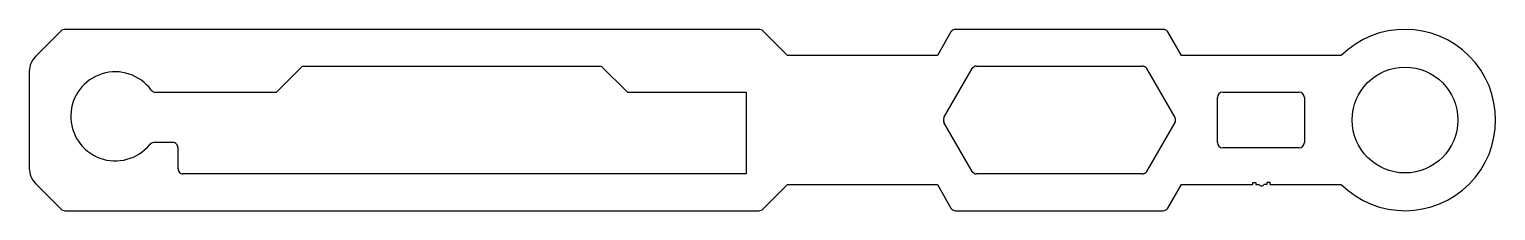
# Model space of a CAD drawing. Extents: x 1822 to 1962, y 1807 to 1824.
import ezdxf

# ---------------------------------------------------------------- set-up
doc = ezdxf.new("R2010")
doc.units = 0
doc.layers.add('RI-FILLING', color=7, linetype='CONTINUOUS')

msp = doc.modelspace()

# ---------------------------------------------------------------- linework, layer by layer
at = {"layer": 'RI-FILLING', "linetype": 'BYBLOCK'}
for p, q in [((1825.05, 1823.99), (1822.6, 1821.53)), ((1891.7, 1824.13), (1825.41, 1824.13)), ((1894.41, 1821.63), (1892.06, 1823.99)), ((1910.01, 1823.88), (1908.71, 1821.63)), ((1930.28, 1824.13), (1910.44, 1824.13)), ((1932.01, 1821.63), (1930.71, 1823.88)), ((1908.71, 1821.63), (1894.41, 1821.63)), ((1947.28, 1821.63), (1932.01, 1821.63)), ((1822.01, 1820.12), (1822.01, 1810.85)), ((1845.61, 1818.13), (1848.11, 1820.63)), ((1848.11, 1820.63), (1876.61, 1820.63)), ((1876.61, 1820.63), (1879.11, 1818.13)), ((1909.34, 1815.73), (1912.03, 1820.38)), ((1912.46, 1820.63), (1928.26, 1820.63)), ((1928.69, 1820.38), (1931.38, 1815.73)), ((1834.06, 1818.13), (1845.61, 1818.13)), ((1879.11, 1818.13), (1890.46, 1818.13)), ((1890.46, 1818.13), (1890.46, 1810.33)), ((1935.45, 1813.33), (1935.45, 1817.63)), ((1935.95, 1818.13), (1943.25, 1818.13)), ((1943.75, 1817.63), (1943.75, 1813.33)), ((1912.03, 1810.58), (1909.34, 1815.23)), ((1931.38, 1815.23), (1928.69, 1810.58)), ((1835.71, 1813.33), (1833.9, 1813.33)), ((1836.21, 1810.83), (1836.21, 1812.83)), ((1943.25, 1812.83), (1935.95, 1812.83)), ((1890.46, 1810.33), (1836.71, 1810.33)), ((1928.26, 1810.33), (1912.46, 1810.33)), ((1822.6, 1809.43), (1825.05, 1806.98)), ((1892.06, 1806.98), (1894.41, 1809.33)), ((1894.41, 1809.33), (1908.71, 1809.33)), ((1908.71, 1809.33), (1910.01, 1807.08)), ((1930.71, 1807.08), (1932.01, 1809.33)), ((1932.01, 1809.33), (1938.82, 1809.33)), ((1938.82, 1809.33), (1938.82, 1809.53)), ((1938.82, 1809.53), (1939.12, 1809.53)), ((1939.12, 1809.53), (1939.12, 1809.33)), ((1939.12, 1809.33), (1939.42, 1809.33)), ((1940.18, 1809.33), (1939.88, 1809.33)), ((1940.18, 1809.53), (1940.18, 1809.33)), ((1940.48, 1809.53), (1940.18, 1809.53)), ((1940.48, 1809.33), (1940.48, 1809.53)), ((1940.48, 1809.33), (1947.28, 1809.33)), ((1825.41, 1806.83), (1891.7, 1806.83)), ((1910.44, 1806.83), (1930.28, 1806.83))]:
    msp.add_line(p, q, dxfattribs=at)
msp.add_circle((1953.36, 1815.48), 5.05, dxfattribs=at)
for centre, radius, start, end in [((1825.41, 1823.63), 0.5, 90, 135), ((1891.7, 1823.63), 0.5, 45, 90), ((1910.44, 1823.63), 0.5, 90, 150), ((1930.28, 1823.63), 0.5, 30, 90), ((1953.36, 1815.48), 8.65, 225.3149, 134.6851), ((1824.01, 1820.12), 2, 135, 180), ((1830.22, 1815.83), 4.25, 36.1219, 320.8356), ((1912.46, 1820.13), 0.5, 90, 150), ((1928.26, 1820.13), 0.5, 30, 90), ((1834.06, 1818.63), 0.5, 216.1219, 270), ((1935.95, 1817.63), 0.5, 90, 180), ((1943.25, 1817.63), 0.5, 0, 90), ((1909.78, 1815.48), 0.5, 150, 210), ((1930.95, 1815.48), 0.5, 330, 30), ((1833.9, 1812.83), 0.5, 90, 140.8356), ((1835.71, 1812.83), 0.5, 359.9348, 90), ((1935.95, 1813.33), 0.5, 180, 270), ((1943.25, 1813.33), 0.5, 270, 0), ((1824.01, 1810.85), 2, 180, 225), ((1836.71, 1810.83), 0.5, 179.9348, 270), ((1912.46, 1810.83), 0.5, 210, 270), ((1928.26, 1810.83), 0.5, 270, 330), ((1939.65, 1809.43), 0.25, 203.5782, 336.4218), ((1825.41, 1807.33), 0.5, 225, 270), ((1891.7, 1807.33), 0.5, 270, 315), ((1910.44, 1807.33), 0.5, 210, 270), ((1930.28, 1807.33), 0.5, 270, 330)]:
    msp.add_arc(centre, radius, start, end, dxfattribs=at)

doc.saveas('drawing.dxf')
